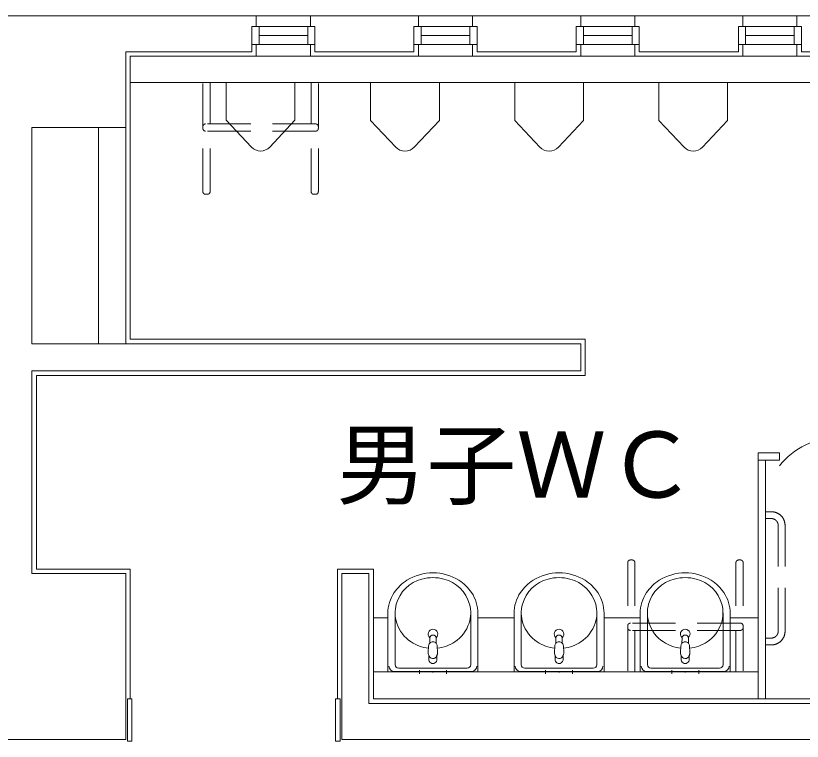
# Model space of a CAD drawing. Units: millimetres, scale not verified. Extents: x -28517 to 27483, y -20527 to 18885.
# Drawn here: x 15024 to 19394, y 10170 to 14199 of the extents above; entities that cross this region are included whole.
import ezdxf
from ezdxf.enums import TextEntityAlignment as Align

# ---------------------------------------------------------------- set-up
doc = ezdxf.new("R2010")
doc.units = ezdxf.units.MM
doc.header["$LTSCALE"] = 200
doc.linetypes.add('DASHED1', pattern=[1.8, 1.2, -0.6])
for name, color, linetype, lineweight in [('0-0', 7, 'Continuous', 9), ('0-2', 7, 'Continuous', 9), ('0-3', 7, 'Continuous', 9), ('0-9', 7, 'Continuous', 9), ('0-E', 7, 'Continuous', 9)]:
    doc.layers.add(name, color=color, linetype=linetype, lineweight=lineweight)
doc.styles.add('HGｺﾞｼｯｸE', font='')
doc.styles.get('HGｺﾞｼｯｸE').set_extended_font_data('HGｺﾞｼｯｸE')

msp = doc.modelspace()

# ---------------------------------------------------------------- linework, layer by layer
at = {"layer": '0-0'}
for p, q in [((16360.3, 13974.1), (16360.3, 14039.1)), ((16660.7, 13974.1), (16660.7, 14039.1)), ((17261.4, 13974.1), (17261.4, 14039.1)), ((17561.8, 13974.1), (17561.8, 14039.1)), ((18162.5, 13974.1), (18162.5, 14039.1)), ((18462.8, 13974.1), (18462.8, 14039.1)), ((19063.5, 13974.1), (19063.5, 14039.1)), ((19363.9, 13974.1), (19363.9, 14039.1)), ((15659.5, 13974.1), (16360.3, 13974.1)), ((15659.5, 12402.2), (15659.5, 13974.1)), ((16660.7, 13974.1), (17261.4, 13974.1)), ((17561.8, 13974.1), (18162.5, 13974.1)), ((18462.8, 13974.1), (19063.5, 13974.1)), ((19363.9, 13974.1), (19964.6, 13974.1)), ((15659.5, 12402.2), (18187.5, 12402.2)), ((15138.9, 11125.7), (15138.9, 12202)), ((15659.5, 11125.7), (15138.9, 11125.7)), ((15659.5, 11125.7), (15659.5, 10404.8)), ((16810.9, 11125.7), (17011.1, 11125.7)), ((16810.9, 11125.7), (16810.9, 10404.8)), ((17011.1, 10404.8), (17011.1, 11125.7)), ((20965.8, 10404.8), (17011.1, 10404.8))]:
    msp.add_line(p, q, dxfattribs=at)
msp.add_lwpolyline([(15138.9, 12202), (18187.5, 12202), (18187.5, 12402.2)], dxfattribs=at)
for points in [[(15644.5, 10169.6), (15669.5, 10169.6), (15669.5, 10404.8), (15644.5, 10404.8)], [(16800.8, 10169.6), (16825.9, 10169.6), (16825.9, 10404.8), (16800.8, 10404.8)]]:
    msp.add_lwpolyline(points, close=True, dxfattribs=at)
at = {"layer": '0-2'}
for p, q in [((16360.3, 14199.3), (16660.7, 14199.3)), ((17261.4, 14199.3), (17561.8, 14199.3)), ((18162.5, 14199.3), (18462.8, 14199.3)), ((19063.5, 14199.3), (19363.9, 14199.3)), ((16335.3, 14139.3), (16335.3, 14039.1)), ((16375.4, 14139.3), (16645.7, 14139.3)), ((16685.7, 14039.1), (16685.7, 14139.3)), ((17236.4, 14139.3), (17236.4, 14039.1)), ((17276.4, 14139.3), (17546.7, 14139.3)), ((17586.8, 14039.1), (17586.8, 14139.3)), ((18137.4, 14139.3), (18137.4, 14039.1)), ((18177.5, 14139.3), (18447.8, 14139.3)), ((18487.9, 14039.1), (18487.9, 14139.3)), ((19038.5, 14139.3), (19038.5, 14039.1)), ((19078.6, 14139.3), (19348.9, 14139.3)), ((19388.9, 14039.1), (19388.9, 14139.3)), ((16375.4, 14089.2), (16645.7, 14089.2)), ((17276.4, 14089.2), (17546.7, 14089.2)), ((18177.5, 14089.2), (18447.8, 14089.2)), ((19078.6, 14089.2), (19348.9, 14089.2)), ((16645.7, 14039.1), (16375.4, 14039.1)), ((16645.7, 14039.1), (16685.7, 14039.1)), ((17546.7, 14039.1), (17276.4, 14039.1)), ((17546.7, 14039.1), (17586.8, 14039.1)), ((18447.8, 14039.1), (18177.5, 14039.1)), ((18447.8, 14039.1), (18487.9, 14039.1)), ((19348.9, 14039.1), (19078.6, 14039.1)), ((19348.9, 14039.1), (19388.9, 14039.1)), ((16360.3, 13974.1), (16660.7, 13974.1)), ((17261.4, 13974.1), (17561.8, 13974.1)), ((18162.5, 13974.1), (18462.8, 13974.1)), ((19063.5, 13974.1), (19363.9, 13974.1))]:
    msp.add_line(p, q, dxfattribs=at)
for points in [[(16335.3, 14039.1), (16375.4, 14039.1), (16375.4, 14139.3), (16335.3, 14139.3)], [(16685.7, 14139.3), (16645.7, 14139.3), (16645.7, 14039.1)], [(17236.4, 14039.1), (17276.4, 14039.1), (17276.4, 14139.3), (17236.4, 14139.3)], [(17586.8, 14139.3), (17546.7, 14139.3), (17546.7, 14039.1)], [(18137.4, 14039.1), (18177.5, 14039.1), (18177.5, 14139.3), (18137.4, 14139.3)], [(18487.9, 14139.3), (18447.8, 14139.3), (18447.8, 14039.1)], [(19038.5, 14039.1), (19078.6, 14039.1), (19078.6, 14139.3), (19038.5, 14139.3)], [(19388.9, 14139.3), (19348.9, 14139.3), (19348.9, 14039.1)]]:
    msp.add_lwpolyline(points, dxfattribs=at)
at = {"layer": '0-9'}
for p, q in [((13707.2, 14199.3), (16360.3, 14199.3)), ((16360.3, 14199.3), (16360.3, 14139.3)), ((16660.7, 14199.3), (16660.7, 14139.3)), ((16660.7, 14199.3), (17261.4, 14199.3)), ((17261.4, 14199.3), (17261.4, 14139.3)), ((17561.8, 14199.3), (17561.8, 14139.3)), ((17561.8, 14199.3), (18162.5, 14199.3)), ((18162.5, 14199.3), (18162.5, 14139.3)), ((18462.8, 14199.3), (18462.8, 14139.3)), ((18462.8, 14199.3), (19063.5, 14199.3)), ((19063.5, 14199.3), (19063.5, 14139.3)), ((19363.9, 14199.3), (19363.9, 14139.3)), ((19363.9, 14199.3), (19964.6, 14199.3)), ((16660.7, 14139.3), (16685.7, 14139.3)), ((16685.7, 14139.3), (16685.7, 13999.1)), ((17561.8, 14139.3), (17586.8, 14139.3)), ((17586.8, 14139.3), (17586.8, 13999.1)), ((18462.8, 14139.3), (18487.9, 14139.3)), ((18487.9, 14139.3), (18487.9, 13999.1)), ((19363.9, 14139.3), (19388.9, 14139.3)), ((19388.9, 14139.3), (19388.9, 13999.1)), ((15634.5, 13999.1), (16335.3, 13999.1)), ((16685.7, 13999.1), (17236.4, 13999.1)), ((17586.8, 13999.1), (18137.4, 13999.1)), ((18487.9, 13999.1), (19038.5, 13999.1)), ((19388.9, 13999.1), (19939.6, 13999.1)), ((15113.8, 12377.2), (15113.8, 13578.6)), ((15484.3, 13578.6), (15484.3, 12377.2)), ((15634.5, 13578.6), (15634.5, 12377.2)), ((18162.5, 12377.2), (15113.8, 12377.2)), ((18162.5, 12227), (18162.5, 12377.2)), ((15113.8, 11100.7), (15113.8, 12227)), ((15113.8, 12227), (18162.5, 12227)), ((15634.5, 11100.7), (15113.8, 11100.7)), ((15634.5, 10179.6), (15634.5, 11100.7)), ((16835.9, 11100.7), (16986.1, 11100.7)), ((16835.9, 10179.6), (16835.9, 11100.7)), ((16986.1, 10379.8), (16986.1, 11100.7)), ((20990.8, 10379.8), (16986.1, 10379.8)), ((14933.6, 10179.6), (15634.5, 10179.6)), ((21611.6, 10179.6), (16835.9, 10179.6))]:
    msp.add_line(p, q, dxfattribs=at)
for points in [[(16360.3, 14139.3), (16335.3, 14139.3), (16335.3, 13999.1)], [(17261.4, 14139.3), (17236.4, 14139.3), (17236.4, 13999.1)], [(18162.5, 14139.3), (18137.4, 14139.3), (18137.4, 13999.1)], [(19063.5, 14139.3), (19038.5, 14139.3), (19038.5, 13999.1)], [(15113.8, 13578.6), (15634.5, 13578.6), (15634.5, 13999.1)]]:
    msp.add_lwpolyline(points, dxfattribs=at)
at = {"layer": '0-E'}
for p, q in [((15659.5, 13828.9), (20965.8, 13828.9)), ((16193.7, 13828.9), (16574.7, 13828.9)), ((16193.7, 13828.9), (16193.7, 13618.4)), ((16574.7, 13828.9), (16574.7, 13618.4)), ((16995.4, 13828.9), (16995.4, 13617.9)), ((17377.2, 13828.9), (16995.4, 13828.9)), ((17377.2, 13828.9), (17377.2, 13617.9)), ((17796.4, 13828.9), (17796.4, 13617.9)), ((18178.2, 13828.9), (17796.4, 13828.9)), ((18178.2, 13828.9), (18178.2, 13617.9)), ((18597.3, 13828.9), (18597.3, 13617.9)), ((18979.1, 13828.9), (18597.3, 13828.9)), ((18979.1, 13828.9), (18979.1, 13617.9)), ((16193.7, 13618.4), (16333.1, 13470.1)), ((16574.7, 13618.4), (16435.3, 13470.1)), ((16995.4, 13617.9), (17135.1, 13469.3)), ((17377.2, 13617.9), (17237.6, 13469.3)), ((17796.4, 13617.9), (17936, 13469.3)), ((18178.2, 13617.9), (18038.5, 13469.3)), ((18597.3, 13617.9), (18737, 13469.3)), ((18979.1, 13617.9), (18839.5, 13469.3)), ((19148.6, 11731.4), (19148.6, 10404.8)), ((19148.6, 11731.4), (19266.8, 11731.4)), ((19188.7, 11731.4), (19188.7, 10404.8)), ((17131.3, 10882.3), (17131.3, 10595.1)), ((17551.6, 10882.3), (17551.6, 10595.1)), ((17832.2, 10882.3), (17832.2, 10595.1)), ((18252.5, 10882.3), (18252.5, 10595.1)), ((18533, 10882.3), (18533, 10595.1)), ((18953.3, 10882.3), (18953.3, 10595.1)), ((17091.3, 10855.4), (17011.1, 10855.4)), ((17091.3, 10880.3), (17091.3, 10555)), ((17591.7, 10880.3), (17591.7, 10555)), ((17792.1, 10855.4), (17591.7, 10855.4)), ((17792.1, 10880.3), (17792.1, 10555)), ((18292.5, 10880.3), (18292.5, 10555)), ((18292.5, 10855.4), (18493, 10855.4)), ((18493, 10880.3), (18493, 10555)), ((18993.4, 10880.3), (18993.4, 10555)), ((19148.6, 10855.4), (18993.4, 10855.4)), ((17323.7, 10714.3), (17324.1, 10742.3)), ((17358.9, 10742.3), (17359.3, 10714.3)), ((18024.5, 10714.3), (18024.9, 10742.3)), ((18059.7, 10742.3), (18060.1, 10714.3)), ((18725.3, 10714.3), (18725.7, 10742.3)), ((18760.6, 10742.3), (18761, 10714.3)), ((17315.6, 10662.4), (17317.6, 10699.7)), ((17367.4, 10662.5), (17365.4, 10699.7)), ((18016.4, 10662.4), (18018.4, 10699.7)), ((18068.3, 10662.5), (18066.2, 10699.7)), ((18717.2, 10662.4), (18719.2, 10699.7)), ((18769.1, 10662.5), (18767.1, 10699.7)), ((17319.1, 10620.6), (17319.1, 10645)), ((17363.9, 10645), (17363.9, 10619.2)), ((18019.9, 10620.6), (18019.9, 10645)), ((18064.7, 10645), (18064.7, 10619.2)), ((18720.7, 10620.6), (18720.7, 10645)), ((18765.6, 10645), (18765.6, 10619.2)), ((19148.6, 10555), (17011.1, 10555)), ((17091.3, 10555), (17591.7, 10555)), ((17127.3, 10557), (17555.6, 10557)), ((17341.5, 10575), (17151.4, 10575)), ((17276.4, 10555), (17256.4, 10555)), ((17266.4, 10545), (17266.4, 10565)), ((17341.5, 10575), (17531.6, 10575)), ((17406.3, 10555), (17389, 10555)), ((17426.9, 10555), (17406.3, 10555)), ((17426.6, 10555), (17406.6, 10555)), ((17416.6, 10545), (17416.6, 10565)), ((17444, 10555), (17426.9, 10555)), ((17792.1, 10555), (18292.5, 10555)), ((17828.2, 10557), (18256.5, 10557)), ((18042.3, 10575), (17852.2, 10575)), ((17977.2, 10555), (17957.2, 10555)), ((17967.2, 10545), (17967.2, 10565)), ((18042.3, 10575), (18232.4, 10575)), ((18107.1, 10555), (18089.9, 10555)), ((18127.7, 10555), (18107.1, 10555)), ((18127.4, 10555), (18107.4, 10555)), ((18117.4, 10545), (18117.4, 10565)), ((18144.8, 10555), (18127.7, 10555)), ((18493, 10555), (18993.4, 10555)), ((18529, 10557), (18957.3, 10557)), ((18743.2, 10575), (18553, 10575)), ((18678.1, 10555), (18658.1, 10555)), ((18668.1, 10545), (18668.1, 10565)), ((18743.2, 10575), (18933.3, 10575)), ((18807.9, 10555), (18790.7, 10555)), ((18828.6, 10555), (18807.9, 10555)), ((18828.3, 10555), (18808.2, 10555)), ((18818.2, 10545), (18818.2, 10565)), ((18845.7, 10555), (18828.6, 10555))]:
    msp.add_line(p, q, dxfattribs=at)
at = {"layer": '0-E', "linetype": 'DASHED1'}
for p, q in [((16063.4, 13222.5), (16063.4, 13828.9)), ((16103.5, 13598.4), (16103.5, 13828.9)), ((16664.9, 13598.3), (16664.9, 13828.9)), ((16705, 13222.4), (16705, 13828.9)), ((16689.9, 13598.3), (16078.5, 13598.3)), ((16063.4, 13583.3), (16063.4, 13573.3)), ((16689.9, 13558.2), (16078.5, 13558.3)), ((16103.5, 13222.5), (16103.5, 13558.3)), ((16664.9, 13222.4), (16664.9, 13558.3)), ((16705, 13583.3), (16705, 13573.3)), ((16088.5, 13207.4), (16078.5, 13207.4)), ((16689.9, 13207.4), (16679.9, 13207.4)), ((19188.7, 11444.4), (19188.7, 11406.4)), ((19221.8, 11444.4), (19188.7, 11444.4)), ((19221.8, 11406.3), (19188.7, 11406.4)), ((19259.9, 10780.9), (19259.9, 11368.3)), ((19297.9, 10780.9), (19297.9, 11368.3)), ((18423.6, 11161.4), (18423.6, 10555)), ((18448.6, 11176.5), (18438.6, 11176.5)), ((18463.6, 11161.4), (18463.6, 10825.7)), ((19025, 11161.5), (19025, 10825.7)), ((19050, 11176.5), (19040, 11176.5)), ((19065.1, 11161.5), (19065.1, 10555)), ((18423.6, 10800.6), (18423.6, 10810.6)), ((19050, 10825.7), (18438.6, 10825.7)), ((19065.1, 10800.6), (19065.1, 10810.6)), ((19050, 10785.6), (18438.6, 10785.6)), ((18463.6, 10785.6), (18463.6, 10555)), ((19025, 10785.6), (19025, 10555)), ((19221.8, 10704.7), (19188.7, 10704.7))]:
    msp.add_line(p, q, dxfattribs=at)
at = {"layer": '0-E'}
msp.add_lwpolyline([(19148.6, 11731.4), (19148.6, 11771.5), (19266.8, 11771.5), (19266.8, 11731.4)], dxfattribs=at)
at = {"layer": '0-E', "linetype": 'DASHED1'}
msp.add_lwpolyline([(19221.8, 10742.8), (19188.7, 10742.8), (19188.7, 10704.7)], dxfattribs=at)
at = {"layer": '0-E'}
for centre in [(17341.5, 10555), (18042.3, 10555), (18743.2, 10555)]:
    msp.add_circle(centre, 2, dxfattribs=at)
at = {"layer": '0-E', "linetype": 'DASHED1'}
for centre, radius, start, end in [((16078.5, 13583.3), 15, 89.9997, 179.9995), ((16689.9, 13583.3), 15, 359.9995, 89.9997), ((16078.5, 13573.3), 15, 179.9995, 269.9996), ((16689.9, 13573.3), 15, 269.9996, 359.9995), ((16078.5, 13222.5), 15, 179.9995, 269.9971), ((16088.5, 13222.5), 15, 269.9971, 359.9995), ((16679.9, 13222.4), 15, 179.9995, 269.9971), ((16689.9, 13222.4), 15, 269.9971, 359.9995), ((19221.8, 11368.3), 76.2, 359.9999, 89.9996), ((19221.8, 11368.3), 38.1, 359.9999, 89.9996), ((18438.6, 11161.4), 15, 90.0029, 180.0005), ((18448.6, 11161.5), 15, 0.0005, 90.0029), ((19040, 11161.5), 15, 90.0029, 180.0005), ((19050, 11161.5), 15, 0.0005, 90.0029), ((18438.6, 10810.6), 15, 90.0003, 180.0005), ((18438.6, 10800.6), 15, 180.0005, 270.0004), ((19050, 10810.6), 15, 0.0005, 90.0003), ((19050, 10800.6), 15, 270.0004, 0.0005), ((19221.8, 10780.9), 38.1, 269.9997, 359.9999), ((19221.8, 10780.9), 76.2, 269.9997, 359.9999)]:
    msp.add_arc(centre, radius, start, end, dxfattribs=at)
at = {"layer": '0-E'}
for centre, radius, start, end in [((16384.2, 13518.2), 70.2, 223.2135, 316.7856), ((17186.3, 13517.4), 70.3, 223.2139, 316.786), ((17987.3, 13517.4), 70.3, 223.2139, 316.786), ((18788.2, 13517.4), 70.3, 223.2139, 316.786), ((19594.2, 11436.1), 420.5, 38.8702, 141.1301), ((17341.5, 10835.2), 270.2, 90, 122.31), ((17341.5, 10835.2), 270.2, 57.7, 90), ((18042.3, 10835.2), 270.2, 90, 122.31), ((18042.3, 10835.2), 270.2, 57.7, 90), ((18743.2, 10835.2), 270.2, 90, 122.31), ((18743.2, 10835.2), 270.2, 57.7, 90), ((17325.5, 10860.7), 240.2, 122.31, 145.86), ((17330.8, 10877), 200.1, 104.46, 164.46), ((17341.5, 10835.2), 243.2, 75.55, 104.46), ((17352.2, 10877), 200.1, 15.55, 75.55), ((17357.5, 10860.7), 240.2, 34.15, 57.7), ((18026.3, 10860.7), 240.2, 122.31, 145.86), ((18031.6, 10877), 200.1, 104.46, 164.46), ((18042.3, 10835.2), 243.2, 75.55, 104.46), ((18053, 10877), 200.1, 15.55, 75.55), ((18058.3, 10860.7), 240.2, 34.15, 57.7), ((18727.1, 10860.7), 240.2, 122.31, 145.86), ((18732.4, 10877), 200.1, 104.46, 164.46), ((18743.2, 10835.2), 243.2, 75.55, 104.46), ((18753.9, 10877), 200.1, 15.55, 75.55), ((18759.2, 10860.7), 240.2, 34.15, 57.7), ((17296.5, 10880.3), 205.1, 145.86, 180), ((17386.4, 10880.3), 205.1, 0, 34.15), ((17997.4, 10880.3), 205.1, 145.86, 180), ((18087.3, 10880.3), 205.1, 0, 34.15), ((18698.2, 10880.3), 205.1, 145.86, 180), ((18788.1, 10880.3), 205.1, 0, 34.15), ((17311.6, 10882.3), 180.1, 164.46, 198.4), ((17371.4, 10882.3), 180.1, 341.61, 15.55), ((18012.4, 10882.3), 180.1, 164.46, 198.4), ((18072.3, 10882.3), 180.1, 341.61, 15.55), ((18713.2, 10882.3), 180.1, 164.46, 198.4), ((18773.1, 10882.3), 180.1, 341.61, 15.55), ((17381.4, 10880.3), 250.2, 180, 181.21), ((18082.3, 10880.3), 250.2, 180, 181.21), ((18783.1, 10880.3), 250.2, 180, 181.21), ((17330.5, 10888.7), 200.1, 198.4, 236.56), ((17352.5, 10888.7), 200.1, 303.45, 341.61), ((18031.3, 10888.7), 200.1, 198.4, 236.56), ((18053.3, 10888.7), 200.1, 303.45, 341.61), ((18732.1, 10888.7), 200.1, 198.4, 236.56), ((18754.2, 10888.7), 200.1, 303.45, 341.61), ((17341.5, 10765.3), 27, 309.96, 230.06), ((17341.5, 10742.1), 17.4, 0.75, 179.26), ((18042.3, 10765.3), 27, 309.96, 230.06), ((18042.3, 10742.1), 17.4, 0.75, 179.26), ((18743.2, 10765.3), 27, 309.96, 230.06), ((18743.2, 10742.1), 17.4, 0.75, 179.26), ((17341.5, 10905.3), 220.2, 236.56, 263.58), ((17341.5, 10698.4), 23.9, 138.26, 176.8), ((17341.5, 10698.4), 23.9, 41.75, 138.26), ((17341.5, 10698.4), 23.9, 3.21, 41.75), ((17341.5, 10905.3), 220.2, 276.43, 303.45), ((18042.3, 10905.3), 220.2, 236.56, 263.58), ((18042.3, 10698.4), 23.9, 138.26, 176.8), ((18042.3, 10698.4), 23.9, 41.75, 138.26), ((18042.3, 10698.4), 23.9, 3.21, 41.75), ((18042.3, 10905.3), 220.2, 276.43, 303.45), ((18743.2, 10905.3), 220.2, 236.56, 263.58), ((18743.2, 10698.4), 23.9, 138.26, 176.8), ((18743.2, 10698.4), 23.9, 41.75, 138.26), ((18743.2, 10698.4), 23.9, 3.21, 41.75), ((18743.2, 10905.3), 220.2, 276.43, 303.45), ((17343.3, 10660.8), 27.8, 176.85, 200.13), ((17339.7, 10654.3), 22.6, 187.69, 204.3), ((17341.6, 10624.5), 22.9, 189.81, 255.39), ((17339.7, 10654.3), 22.6, 204.3, 213.53), ((17341.6, 10651.8), 23.1, 206.05, 286.23), ((17341.6, 10624.5), 22.9, 283.38, 346.73), ((17341.7, 10651.6), 22.8, 286.23, 303.48), ((17342, 10651), 22.2, 303.48, 319.69), ((17342.8, 10650.4), 21.1, 319.69, 335.79), ((17342.5, 10654.7), 23.5, 327.22, 335.81), ((17342.5, 10654.7), 23.5, 335.81, 345.38), ((17345.6, 10653.9), 20.3, 345.38, 352.25), ((17340.5, 10660.5), 27, 339.67, 351.36), ((17337.9, 10660.9), 29.6, 351.36, 3.16), ((18044.1, 10660.8), 27.8, 176.85, 200.13), ((18040.5, 10654.3), 22.6, 187.69, 204.3), ((18042.4, 10624.5), 22.9, 189.81, 255.39), ((18040.5, 10654.3), 22.6, 204.3, 213.53), ((18042.4, 10651.8), 23.1, 206.05, 286.23), ((18042.4, 10624.5), 22.9, 283.38, 346.73), ((18042.5, 10651.6), 22.8, 286.23, 303.48), ((18042.8, 10651), 22.2, 303.48, 319.69), ((18043.6, 10650.4), 21.1, 319.69, 335.79), ((18043.3, 10654.7), 23.5, 327.22, 335.81), ((18043.3, 10654.7), 23.5, 335.81, 345.38), ((18046.4, 10653.9), 20.3, 345.38, 352.25), ((18041.3, 10660.5), 27, 339.67, 351.36), ((18038.7, 10660.9), 29.6, 351.36, 3.16), ((18745, 10660.8), 27.8, 176.85, 200.13), ((18741.3, 10654.3), 22.6, 187.69, 204.3), ((18741.3, 10654.3), 22.6, 204.3, 213.53), ((18743.3, 10624.5), 22.9, 189.81, 255.39), ((18743.3, 10651.8), 23.1, 206.05, 286.23), ((18743.3, 10624.5), 22.9, 283.38, 346.73), ((18743.4, 10651.6), 22.8, 286.23, 303.48), ((18743.7, 10651), 22.2, 303.48, 319.69), ((18744.5, 10650.4), 21.1, 319.69, 335.79), ((18744.2, 10654.7), 23.5, 327.22, 335.81), ((18744.2, 10654.7), 23.5, 335.81, 345.38), ((18747.3, 10653.9), 20.3, 345.38, 352.25), ((18742.2, 10660.5), 27, 339.67, 351.36), ((18739.6, 10660.9), 29.6, 351.36, 3.16), ((17127.3, 10587.1), 29.9, 180, 270), ((17151.4, 10595.1), 19.9, 180, 270), ((17341.5, 10614.3), 13.3, 244.7017, 294.0683), ((17531.6, 10595.1), 19.9, 270, 0), ((17555.6, 10587.1), 29.9, 270, 0), ((17828.2, 10587.1), 29.9, 180, 270), ((17852.2, 10595.1), 19.9, 180, 270), ((18042.3, 10614.3), 13.3, 244.7017, 294.0683), ((18232.4, 10595.1), 19.9, 270, 0), ((18256.5, 10587.1), 29.9, 270, 0), ((18529, 10587.1), 29.9, 180, 270), ((18553, 10595.1), 19.9, 180, 270), ((18743.1, 10614.3), 13.3, 244.7017, 294.0683), ((18933.3, 10595.1), 19.9, 270, 0), ((18957.3, 10587.1), 29.9, 270, 0)]:
    msp.add_arc(centre, radius, start, end, dxfattribs=at)

# ---------------------------------------------------------------- texts
at = {"layer": '0-3', "style": 'HGｺﾞｼｯｸE'}
msp.add_text('男子ＷＣ', height=366.6, dxfattribs=at).set_placement((16805.1, 11413), align=Align.BOTTOM_LEFT)

doc.saveas('drawing.dxf')
